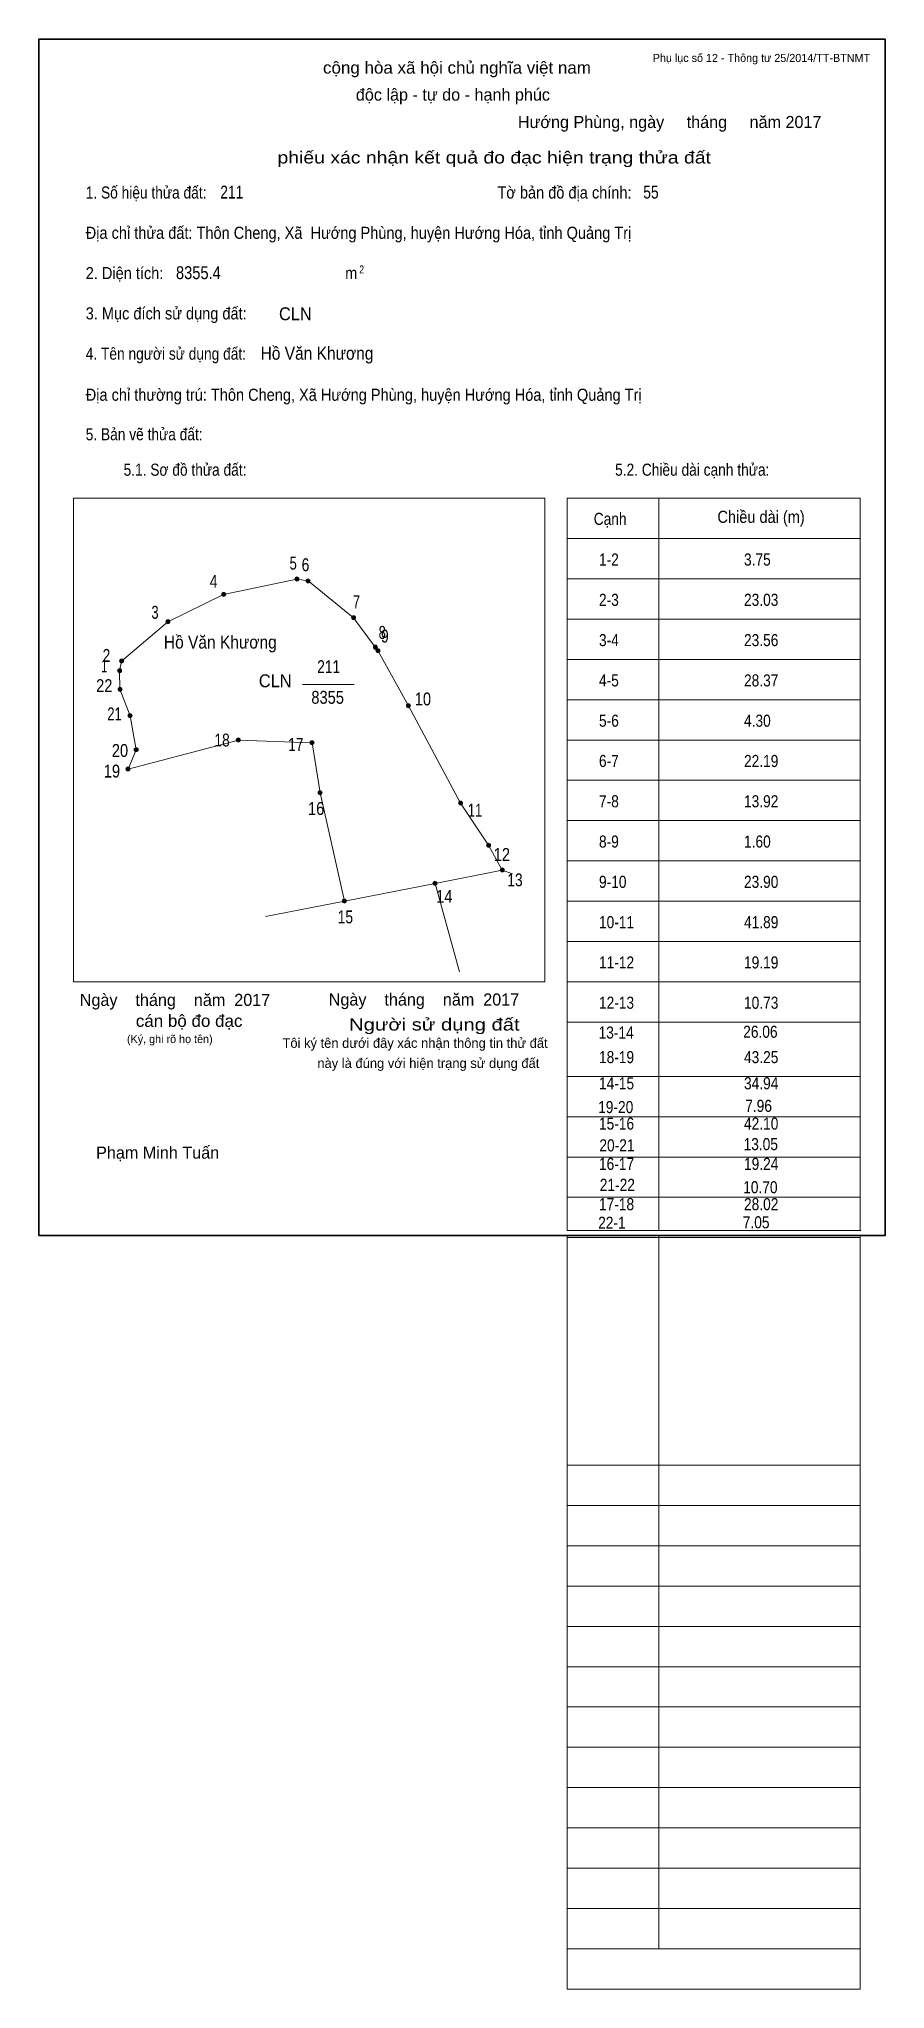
# Model space of a CAD drawing. Header units: centimetres. Extents: x 0 to 21, y -18.7 to 29.7.
import ezdxf
from ezdxf.enums import TextEntityAlignment as Align

# ---------------------------------------------------------------- set-up
doc = ezdxf.new("R2010")
doc.units = ezdxf.units.CM
doc.header["$LTSCALE"] = 0.12
doc.layers.add('30', color=7, linetype='Continuous')
doc.layers.add('34', color=7, linetype='Continuous')
for name, color, linetype, lineweight in [('32', 7, 'Continuous', 13), ('33', 7, 'Continuous', 13), ('6', 7, 'Continuous', 13), ('63', 7, 'Continuous', 13)]:
    doc.layers.add(name, color=color, linetype=linetype, lineweight=lineweight)

msp = doc.modelspace()

# ---------------------------------------------------------------- hatches: boundary and pattern name
at = {"layer": '32'}
for points in [[(6.4524, 16.2966, 1), (6.3524, 16.2966, 1)], [(6.73, 16.2508, 1), (6.63, 16.2508, 1)], [(4.6348, 15.9157, 1), (4.5348, 15.9157, 1)], [(3.2504, 15.2356, 1), (3.1504, 15.2356, 1)], [(7.8597, 15.3377, 1), (7.7597, 15.3377, 1)], [(8.4004, 14.6046, 1), (8.3004, 14.6046, 1)], [(8.4619, 14.5202, 1), (8.3619, 14.5202, 1)], [(2.05, 14.0195, 1), (1.95, 14.0195, 1)], [(2.1024, 14.259, 1), (2.0024, 14.259, 1)], [(2.0618, 13.558, 1), (1.9618, 13.558, 1)], [(9.2192, 13.1516, 1), (9.1192, 13.1516, 1)], [(2.3125, 12.9041, 1), (2.2125, 12.9041, 1)], [(2.4624, 12.0631, 1), (2.3624, 12.0631, 1)], [(4.9967, 12.3013, 1), (4.8967, 12.3013, 1)], [(6.8295, 12.2359, 1), (6.7295, 12.2359, 1)], [(2.2581, 11.5839, 1), (2.1581, 11.5839, 1)], [(7.0258, 10.9922, 1), (6.9258, 10.9922, 1)], [(10.5139, 10.7343, 1), (10.4139, 10.7343, 1)], [(11.209, 9.6884, 1), (11.109, 9.6884, 1)], [(9.8763, 8.7452, 1), (9.7763, 8.7452, 1)], [(11.55, 9.0744, 1), (11.45, 9.0744, 1)], [(7.6326, 8.304, 1), (7.5326, 8.304, 1)]]:
    msp.add_hatch(color=256, dxfattribs=at).paths.add_polyline_path(points)

# ---------------------------------------------------------------- linework, layer by layer
for centre in [(6.4024, 16.2966), (6.68, 16.2508), (4.5848, 15.9157), (3.2004, 15.2356), (7.8097, 15.3377), (8.3504, 14.6046), (8.4119, 14.5202), (2, 14.0195), (2.0524, 14.259), (2.0118, 13.558), (9.1692, 13.1516), (2.2625, 12.9041), (2.4124, 12.0631), (4.9467, 12.3013), (6.7795, 12.2359), (2.2081, 11.5839), (6.9758, 10.9922), (10.4639, 10.7343), (11.159, 9.6884), (9.8263, 8.7452), (11.5, 9.0744), (7.5826, 8.304)]:
    msp.add_circle(centre, 0.05, dxfattribs=at)
at = {"layer": '33'}
msp.add_line((6.54, 13.68), (7.82, 13.68), dxfattribs=at)
at = {"layer": '6'}
for p, q in [((7.81, 15.33), (8.35, 14.6)), ((10.44, 6.55), (9.83, 8.74)), ((11.75, 8.98), (11.5, 9.07))]:
    msp.add_line(p, q, dxfattribs=at)
for points in [[(2.21, 11.58), (2.41, 12.06), (2.26, 12.9), (2.01, 13.56), (2, 14.02), (2.05, 14.26), (3.2, 15.23), (4.58, 15.91), (6.4, 16.29), (6.68, 16.25), (7.81, 15.33)], [(11.5, 9.07), (11.16, 9.69), (10.46, 10.73), (9.17, 13.15), (8.41, 14.52), (8.35, 14.6)], [(2.21, 11.58), (4.95, 12.3), (6.78, 12.23), (6.98, 10.99), (7.58, 8.3)], [(11.5, 9.07), (9.83, 8.74), (7.58, 8.3), (5.62, 7.92)]]:
    msp.add_lwpolyline(points, dxfattribs=at)
at = {"layer": '63'}
for p, q in [((0.86, 18.3), (12.56, 18.3)), ((0.86, 6.3), (0.86, 18.3)), ((12.56, 6.3), (12.56, 18.3)), ((13.11, 18.3), (20.38, 18.3)), ((13.11, 0.13), (13.11, 18.3)), ((15.39, 0.13), (15.39, 18.3)), ((20.38, 0.13), (20.38, 18.3)), ((13.11, 17.3), (20.38, 17.3)), ((13.11, 16.3), (20.38, 16.3)), ((13.11, 15.3), (20.38, 15.3)), ((13.11, 14.3), (20.38, 14.3)), ((13.11, 13.3), (20.38, 13.3)), ((13.11, 12.3), (20.38, 12.3)), ((13.11, 11.3), (20.38, 11.3)), ((13.11, 10.3), (20.38, 10.3)), ((13.11, 9.3), (20.38, 9.3)), ((13.11, 8.3), (20.38, 8.3)), ((13.11, 7.3), (20.38, 7.3)), ((0.86, 6.3), (12.56, 6.3)), ((13.11, 6.3), (20.38, 6.3)), ((13.11, 5.3), (20.38, 5.3)), ((13.11, 3.95), (20.38, 3.95)), ((13.11, 3.95), (20.38, 3.95)), ((13.11, 2.95), (20.38, 2.95)), ((13.11, 1.95), (20.38, 1.95)), ((13.11, 0.95), (20.38, 0.95)), ((13.11, 0.13), (20.4, 0.13)), ((13.11, -18.7), (13.11, 0)), ((15.39, -17.7), (15.39, 0)), ((20.38, -18.7), (20.38, 0)), ((13.11, -0.05), (20.38, -0.05)), ((13.11, -5.7), (20.38, -5.7)), ((13.11, -6.7), (20.38, -6.7)), ((13.11, -7.7), (20.38, -7.7)), ((13.11, -8.7), (20.38, -8.7)), ((13.11, -9.7), (20.38, -9.7)), ((13.11, -10.7), (20.38, -10.7)), ((13.11, -11.7), (20.38, -11.7)), ((13.11, -12.7), (20.38, -12.7)), ((13.11, -13.7), (20.38, -13.7)), ((13.11, -14.7), (20.38, -14.7)), ((13.11, -15.7), (20.38, -15.7)), ((13.11, -16.7), (20.38, -16.7)), ((13.11, -17.7), (20.38, -17.7)), ((13.11, -18.7), (20.38, -18.7))]:
    msp.add_line(p, q, dxfattribs=at)
at = {"layer": '63', "lineweight": 35}
msp.add_lwpolyline([(0, 0), (0, 29.7), (21, 29.7), (21, 0)], close=True, dxfattribs=at)

# ---------------------------------------------------------------- texts
at = {"layer": '30', "width": 0.85}
for s, p in [('1-2', (13.9, 16.63)), ('3.75', (17.5, 16.63)), ('2-3', (13.9, 15.63)), ('23.03', (17.5, 15.63)), ('3-4', (13.9, 14.63)), ('23.56', (17.5, 14.63)), ('4-5', (13.9, 13.63)), ('28.37', (17.5, 13.63)), ('5-6', (13.9, 12.63)), ('4.30', (17.5, 12.63)), ('6-7', (13.9, 11.63)), ('22.19', (17.5, 11.63)), ('7-8', (13.9, 10.63)), ('13.92', (17.5, 10.63)), ('8-9', (13.9, 9.63)), ('1.60', (17.5, 9.63)), ('9-10', (13.9, 8.63)), ('23.90', (17.5, 8.63)), ('10-11', (13.9, 7.63)), ('41.89', (17.5, 7.63)), ('11-12', (13.9, 6.63)), ('19.19', (17.5, 6.63)), ('12-13', (13.9, 5.63)), ('10.73', (17.5, 5.63)), ('13-14', (13.89, 4.89)), ('26.06', (17.48, 4.91)), ('18-19', (13.9, 4.28)), ('43.25', (17.5, 4.28)), ('14-15', (13.9, 3.63)), ('34.94', (17.5, 3.63)), ('19-20', (13.88, 3.04)), ('15-16', (13.9, 2.63)), ('42.10', (17.5, 2.63)), ('7.96', (17.53, 3.07)), ('13.05', (17.49, 2.12)), ('20-21', (13.91, 2.09)), ('16-17', (13.9, 1.63)), ('19.24', (17.5, 1.63)), ('21-22', (13.92, 1.11)), ('10.70', (17.48, 1.05)), ('17-18', (13.9, 0.63)), ('7.05', (17.47, 0.18)), ('28.02', (17.5, 0.63)), ('22-1', (13.88, 0.17))]:
    msp.add_text(s, height=0.3, dxfattribs=at).set_placement(p)
at = {"layer": '32'}
for s, width, p in [('5', 0.75, (6.31, 16.53)), ('6', 0.8, (6.615, 16.49)), ('4', 0.8, (4.335, 16.08)), ('3', 0.75, (2.88, 15.31)), ('7', 0.75, (7.88, 15.57)), ('8', 0.75, (8.52, 14.81)), ('9', 0.8, (8.585, 14.72)), ('2', 0.8, (1.675, 14.24)), ('1', 0.65, (1.62, 13.98)), ('22', 0.85, (1.62, 13.49)), ('21', 0.75, (1.875, 12.79)), ('10', 0.85, (9.53, 13.16)), ('20', 0.85, (2.01, 11.88)), ('18', 0.8, (4.545, 12.14)), ('17', 0.8, (6.375, 12.03)), ('19', 0.85, (1.81, 11.37)), ('16', 0.85, (6.88, 10.44)), ('11', 0.75, (10.825, 10.4)), ('12', 0.85, (11.49, 9.3)), ('13', 0.8, (11.815, 8.67)), ('14', 0.85, (10.06, 8.26)), ('15', 0.8, (7.605, 7.75))]:
    msp.add_text(s, height=0.32, dxfattribs=dict(at, width=width)).set_placement(p, align=Align.CENTER)
at = {"layer": '33', "width": 0.95}
for p in [(6.77, 22.72), (6.27, 13.61)]:
    msp.add_text('CLN', height=0.32, dxfattribs=at).set_placement(p, align=Align.RIGHT)
at = {"layer": '33'}
for s, width, p in [('211', 0.8, (7.19, 13.96)), ('8355', 0.85, (7.165, 13.2))]:
    msp.add_text(s, height=0.32, dxfattribs=dict(at, width=width)).set_placement(p, align=Align.CENTER)
at = {"layer": '34'}
for s, width, p in [('211', 0.8, (4.5, 25.74)), ('55', 0.8, (15, 25.74)), ('8355.4', 0.85, (3.4, 23.74)), ('Hồ Văn Khương', 0.9, (5.5, 21.74)), ('Hồ Văn Khương', 0.9, (3.1, 14.57))]:
    msp.add_text(s, height=0.32, dxfattribs=dict(at, width=width)).set_placement(p)
at = {"layer": '63', "width": 1.05}
msp.add_text('cộng hòa xã hội chủ nghĩa việt nam', height=0.3, dxfattribs=at).set_placement((10.375, 28.84), align=Align.CENTER)
at = {"layer": '63'}
for s, height, p in [('Phụ lục số 12 - Thông tư 25/2014/TT-BTNMT', 0.2, (20.63, 29.13)), ('Ngày    tháng    năm  2017', 0.3, (5.74, 5.7)), ('Ngày    tháng    năm  2017', 0.3, (11.92, 5.71)), ('(Ký, ghi rõ họ tên)', 0.2, (4.31, 4.78))]:
    msp.add_text(s, height=height, dxfattribs=at).set_placement(p, align=Align.RIGHT)
for s, height, p in [('độc lập - tự do - hạnh phúc', 0.3, (10.275, 28.17)), ('Hướng Phùng, ngày     tháng     năm 2017', 0.3, (15.655, 27.49)), ('Tôi ký tên dưới đây xác nhận thông tin thử đất', 0.24, (9.335, 4.66)), ('này là đúng với hiện trạng sử dụng đất', 0.24, (9.665, 4.16)), ('Phạm Minh Tuấn', 0.3, (2.945, 1.91))]:
    msp.add_text(s, height=height, dxfattribs=at).set_placement(p, align=Align.CENTER)
for s, width, p in [('phiếu xác nhận kết quả đo đạc hiện trạng thửa đất', 1.2, (16.68, 26.61)), ('cán bộ đo đạc', 1.05, (5.05, 5.18)), ('Người sử dụng đất', 1.25, (11.93, 5.09))]:
    msp.add_text(s, height=0.3, dxfattribs=dict(at, width=width)).set_placement(p, align=Align.RIGHT)
for s, height, width, p in [('1. Số hiệu thửa đất:', 0.3, 0.85, (1.16, 25.74)), ('Tờ bản đồ địa chính:', 0.3, 0.9, (11.38, 25.74)), ('Địa chỉ thửa đất: Thôn Cheng, Xã  Hướng Phùng, huyện Hướng Hóa, tỉnh Quảng Trị', 0.3, 0.9, (1.16, 24.74)), ('2. Diện tích:', 0.3, 0.9, (1.16, 23.74)), ('m', 0.3, 0.9, (7.6, 23.74)), ('2', 0.2, 0.8, (7.95, 23.88)), ('3. Mục đích sử dụng đất:', 0.3, 0.9, (1.16, 22.74)), ('4. Tên người sử dụng đất:', 0.3, 0.85, (1.16, 21.74)), ('Địa chỉ thường trú: Thôn Cheng, Xã Hướng Phùng, huyện Hướng Hóa, tỉnh Quảng Trị', 0.3, 0.9, (1.16, 20.72)), ('5. Bản vẽ thửa đất:', 0.3, 0.85, (1.16, 19.74)), ('5.1. Sơ đồ thửa đất:', 0.3, 0.85, (2.1, 18.86)), ('5.2. Chiều dài cạnh thửa:', 0.3, 0.85, (14.3, 18.86)), ('Cạnh', 0.3, 0.85, (13.77, 17.64)), ('Chiều dài (m)', 0.3, 0.9, (16.84, 17.69))]:
    msp.add_text(s, height=height, dxfattribs=dict(at, width=width)).set_placement(p)

doc.saveas('drawing.dxf')
